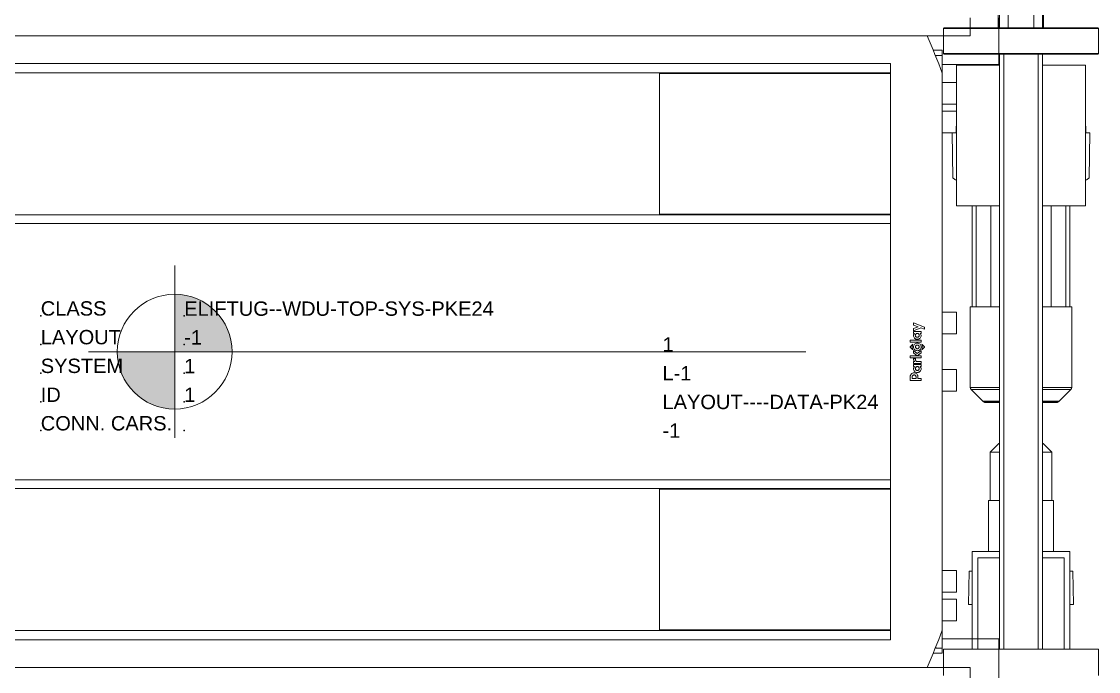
# Model space of a CAD drawing. Header units: inches. Extents: x -17229 to 23588, y -1896 to 20170.
# Drawn here: x -9231 to -5478, y 6950 to 9213 of the extents above; entities that cross this region are included whole.
import ezdxf

# ---------------------------------------------------------------- set-up
doc = ezdxf.new("R2010")
doc.units = ezdxf.units.IN
doc.header["$MEASUREMENT"] = 0
doc.set_wipeout_variables(frame=1)
doc.linetypes.add('PHANTOM', pattern=[12.7, 6.35, -1.27, 1.27, -1.27, 1.27, -1.27])
for name, color, linetype in [('PK24-LOGO', 7, 'Continuous'), ('PK24E', 7, 'Continuous'), ('PK24E-DATA', 7, 'Continuous')]:
    doc.layers.add(name, color=color, linetype=linetype)
for name, color, linetype, true_color in [('PK24E-COMP-PALLET', 132, 'Continuous', 0x00b7c8), ('PK24E-HELPER', 253, 'PHANTOM', 0xa1a1a1), ('PK24E-SYS-LIFT', 31, 'Continuous', 0xffcc5a)]:
    doc.layers.add(name, color=color, linetype=linetype, true_color=true_color)
doc.styles.get("Standard").update_dxf_attribs({"font": 'arial.ttf'})

# ---------------------------------------------------------------- blocks, each defined once
blk = doc.blocks.new('ELIFTUG---TOP-COMP-PKE24')
at = {"layer": 'PK24E-HELPER', "lineweight": 5}
blk.add_point((0, 0), dxfattribs=at)
at = {"layer": 'PK24E-SYS-LIFT', "linetype": 'Continuous', "lineweight": 5}
for p, q in [((277.25, 110), (277.25, 116.25)), ((287.25, 100), (287.25, 116.25)), ((255.5, 95), (255.5, 110)), ((255.5, 110), (277.25, 110)), ((258.3, 103.22), (258.3, 105)), ((258.3, 105), (267.5, 105)), ((262.25, 103.22), (258.3, 103.22)), ((258.3, -103.22), (258.3, 103.22)), ((262.25, 94), (262.25, 103.22)), ((267.5, 103.22), (265.25, 103.22)), ((265.25, 103.22), (265.25, 94)), ((267.5, 105), (267.5, 103.22)), ((267.5, -103.22), (267.5, 103.22)), ((287.25, 100), (267.5, 100)), ((252.8, 75.2), (252.8, 94.8)), ((257.6, 95), (253, 95)), ((253, 95), (253, 75)), ((257.6, 75), (257.6, 95)), ((257.8, 94.8), (257.8, 75.2)), ((265.25, 94), (262.25, 94)), ((262.25, -94), (262.25, 94)), ((265.25, -94), (265.25, 94)), ((272.5, 93.75), (267.5, 93.75)), ((272.5, 93.75), (272.5, 86.25)), ((258.3, 88), (257.8, 88)), ((220.5, 83.9), (220.5, 81.9)), ((220.5, 83.9), (230.5, 83.9)), ((230.5, 83.9), (230.5, 67.75)), ((267.5, 86.25), (272.5, 86.25)), ((272.5, 83.75), (267.5, 83.75)), ((272.5, 76.25), (272.5, 83.75)), ((220.5, 81.9), (-220.5, 81.9)), ((230.5, 81.9), (252.8, 81.9)), ((257.8, 82), (258.3, 82)), ((267.5, 76.25), (272.5, 76.25)), ((77.6, 73.9), (-77.6, 73.9)), ((77.6, -73.9), (77.6, 73.9)), ((220.5, 73.9), (85.6, 73.9)), ((85.6, 73.9), (85.6, -73.9)), ((87.6, 2.25), (87.6, 73.9)), ((216.5, 2.25), (216.5, 73.9)), ((220.5, -73.9), (220.5, 73.9)), ((230.5, 73.9), (255.5, 73.9)), ((253, 75), (257.6, 75)), ((255.5, 67.75), (255.5, 75)), ((258.3, 67.75), (230.5, 67.75)), ((230.5, 59.75), (258.3, 59.75)), ((230.5, 59.75), (230.5, -59.75)), ((255.5, 52.5), (255.5, 59.75)), ((252.8, 32.7), (252.8, 52.3)), ((257.6, 52.5), (253, 52.5)), ((253, 52.5), (253, 32.5)), ((257.6, 32.5), (257.6, 52.5)), ((257.8, 52.3), (257.8, 32.7)), ((258.3, 45.5), (257.8, 45.5)), ((257.8, 39.5), (258.3, 39.5)), ((253, 32.5), (257.6, 32.5)), ((255.5, 10), (255.5, 32.5)), ((272.5, 13.75), (267.5, 13.75)), ((272.5, 13.75), (272.5, 6.25)), ((252.8, -9.8), (252.8, 9.8)), ((257.6, 10), (253, 10)), ((253, 10), (253, -10)), ((257.6, -10), (257.6, 10)), ((257.8, 9.8), (257.8, -9.8)), ((272.5, 6.25), (267.5, 6.25)), ((220, 2.25), (85.6, 2.25)), ((220, 2.25), (220, -2.25)), ((258.3, 3), (257.8, 3)), ((85.6, -2.25), (220, -2.25)), ((87.6, -73.9), (87.6, -2.25)), ((216.5, -73.9), (216.5, -2.25)), ((257.8, -3), (258.3, -3)), ((272.5, -6.25), (267.5, -6.25)), ((272.5, -6.25), (272.5, -13.75)), ((253, -10), (257.6, -10)), ((255.5, -32.5), (255.5, -10)), ((272.5, -13.75), (267.5, -13.75)), ((252.8, -52.3), (252.8, -32.7)), ((257.6, -32.5), (253, -32.5)), ((253, -32.5), (253, -52.5)), ((257.6, -52.5), (257.6, -32.5)), ((257.8, -32.7), (257.8, -52.3)), ((258.3, -39.5), (257.8, -39.5)), ((257.8, -45.5), (258.3, -45.5)), ((253, -52.5), (257.6, -52.5)), ((255.5, -59.75), (255.5, -52.5)), ((258.3, -59.75), (230.5, -59.75)), ((230.5, -67.75), (258.3, -67.75)), ((230.5, -67.75), (230.5, -83.9)), ((255.5, -75), (255.5, -67.75)), ((-77.6, -73.9), (77.6, -73.9)), ((85.6, -73.9), (220.5, -73.9)), ((230.5, -73.9), (255.5, -73.9)), ((257.6, -75), (253, -75)), ((253, -75), (253, -95)), ((257.6, -95), (257.6, -75)), ((252.8, -94.8), (252.8, -75.2)), ((257.8, -75.2), (257.8, -94.8)), ((272.5, -76.25), (267.5, -76.25)), ((272.5, -83.75), (272.5, -76.25)), ((220.5, -81.9), (-220.5, -81.9)), ((80.1, -97.9), (80.1, -81.9)), ((110.1, -97.9), (110.1, -81.9)), ((220.5, -83.9), (220.5, -81.9)), ((230.5, -81.9), (252.8, -81.9)), ((258.3, -82), (257.8, -82)), ((220.5, -83.9), (230.5, -83.9)), ((267.5, -83.75), (272.5, -83.75)), ((272.5, -86.25), (267.5, -86.25)), ((272.5, -93.75), (272.5, -86.25)), ((257.8, -88), (258.3, -88)), ((267.5, -93.75), (272.5, -93.75)), ((253, -95), (257.6, -95)), ((255.5, -110), (255.5, -95)), ((262.25, -94), (265.25, -94)), ((262.25, -103.22), (262.25, -94)), ((265.25, -94), (265.25, -103.22)), ((110.1, -97.9), (80.1, -97.9)), ((287.25, -100), (267.5, -100)), ((287.25, -100), (287.25, -116.25)), ((258.3, -105), (258.3, -103.22)), ((258.3, -103.22), (262.25, -103.22)), ((267.5, -105), (258.3, -105)), ((265.25, -103.22), (267.5, -103.22)), ((267.5, -103.22), (267.5, -105)), ((255.5, -110), (277.25, -110)), ((277.25, -110), (277.25, -116.25))]:
    blk.add_line(p, q, dxfattribs=at)
for centre, start, end in [((253, 94.8), 90, 180), ((257.6, 94.8), 0, 90), ((253, 75.2), 180, 270), ((257.6, 75.2), 270, 0), ((253, 52.3), 90, 180), ((257.6, 52.3), 0, 90), ((253, 32.7), 180, 270), ((257.6, 32.7), 270, 0), ((253, 9.8), 90, 180), ((257.6, 9.8), 0, 90), ((253, -9.8), 180, 270), ((257.6, -9.8), 270, 0), ((253, -32.7), 90, 180), ((257.6, -32.7), 0, 90), ((253, -52.3), 180, 270), ((257.6, -52.3), 270, 0), ((253, -75.2), 90, 180), ((257.6, -75.2), 0, 90), ((253, -94.8), 180, 270), ((257.6, -94.8), 270, 0)]:
    blk.add_arc(centre, 0.2, start, end, dxfattribs=at)
blk = doc.blocks.new('LOGO----DECOR-PK24')
at = {"layer": 'PK24-LOGO', "lineweight": 5}
for p, q in [((-10, 2.13), (-8.71, 2.13)), ((-10, -1.62), (-10, 2.13)), ((-9.29, 1.47), (-9.29, 0.11)), ((-8.76, 1.47), (-9.29, 1.47)), ((-9.29, 0.11), (-8.76, 0.11)), ((-8.61, 1.46), (-8.76, 1.47)), ((-8.76, 0.11), (-8.61, 0.13)), ((-8.71, 2.13), (-8.43, 2.11)), ((-8.48, 1.42), (-8.61, 1.46)), ((-8.61, 0.13), (-8.48, 0.17)), ((-8.36, 1.35), (-8.48, 1.42)), ((-8.48, 0.17), (-8.36, 0.23)), ((-8.43, 2.11), (-8.3, 2.07)), ((-8.26, 1.27), (-8.36, 1.35)), ((-8.36, 0.23), (-8.26, 0.31)), ((-8.3, 2.07), (-8.17, 2.03)), ((-8.19, 1.17), (-8.26, 1.27)), ((-8.26, 0.31), (-8.19, 0.41)), ((-8.13, 1.05), (-8.19, 1.17)), ((-8.19, 0.41), (-8.13, 0.53)), ((-8.17, 2.03), (-7.94, 1.9)), ((-8.09, 0.93), (-8.13, 1.05)), ((-8.13, 0.53), (-8.09, 0.66)), ((-8.08, 0.79), (-8.09, 0.93)), ((-8.09, 0.66), (-8.08, 0.79)), ((-7.94, 1.9), (-7.74, 1.74)), ((-7.74, 1.74), (-7.58, 1.55)), ((-7.58, 0.04), (-7.74, -0.16)), ((-7.58, 1.55), (-7.46, 1.32)), ((-7.46, 0.27), (-7.58, 0.04)), ((-7.46, 1.32), (-7.38, 1.06)), ((-7.38, 0.52), (-7.46, 0.27)), ((-7.38, 1.06), (-7.36, 0.79)), ((-7.36, 0.79), (-7.38, 0.52)), ((-7.19, -0.02), (-7.16, 0.13)), ((-7.16, 0.13), (-7.11, 0.26)), ((-7.11, 0.26), (-6.98, 0.49)), ((-6.98, 0.49), (-6.82, 0.68)), ((-6.82, 0.68), (-6.62, 0.82)), ((-6.62, 0.82), (-6.41, 0.92)), ((-6.42, 0.06), (-6.48, -0.05)), ((-6.33, 0.17), (-6.42, 0.06)), ((-6.41, 0.92), (-6.19, 0.98)), ((-6.23, 0.25), (-6.33, 0.17)), ((-6.11, 0.31), (-6.23, 0.25)), ((-6.19, 0.98), (-5.97, 1)), ((-5.98, 0.35), (-6.11, 0.31)), ((-5.84, 0.36), (-5.98, 0.35)), ((-5.97, 1), (-5.74, 0.98)), ((-5.71, 0.35), (-5.84, 0.36)), ((-5.74, 0.98), (-5.53, 0.92)), ((-5.58, 0.31), (-5.71, 0.35)), ((-5.47, 0.24), (-5.58, 0.31)), ((-5.53, 0.92), (-5.35, 0.82)), ((-5.37, 0.16), (-5.47, 0.24)), ((-5.29, 0.06), (-5.37, 0.16)), ((-5.35, 0.82), (-5.21, 0.7)), ((-5.23, -0.06), (-5.29, 0.06)), ((-5.21, 0.7), (-5.21, 0.95)), ((-5.21, 0.95), (-4.5, 0.95)), ((-4.5, 0.95), (-4.5, -1.62)), ((-3.41, 0.95), (-4.11, 0.95)), ((-4.11, 0.95), (-4.11, -1.62)), ((-3.41, 0.53), (-3.41, 0.95)), ((-3.36, 0.62), (-3.41, 0.53)), ((-3.37, -0.03), (-3.32, 0.06)), ((-3.29, 0.71), (-3.36, 0.62)), ((-3.32, 0.06), (-3.26, 0.13)), ((-3.22, 0.78), (-3.29, 0.71)), ((-3.26, 0.13), (-3.19, 0.19)), ((-3.14, 0.84), (-3.22, 0.78)), ((-3.19, 0.19), (-3.11, 0.23)), ((-3.05, 0.89), (-3.14, 0.84)), ((-3.11, 0.23), (-3.02, 0.26)), ((-2.94, 0.92), (-3.05, 0.89)), ((-3.02, 0.26), (-2.92, 0.27)), ((-2.83, 0.94), (-2.94, 0.92)), ((-2.92, 0.27), (-2.42, 0.27)), ((-2.7, 0.95), (-2.83, 0.94)), ((-2.42, 0.95), (-2.7, 0.95)), ((-2.42, 0.27), (-2.42, 0.95)), ((-1.42, 2.13), (-2.13, 2.13)), ((-2.13, 2.13), (-2.13, -1.62)), ((-1.42, -1.62), (-1.42, 2.13)), ((-0.37, 0.95), (-1.42, -0.33)), ((-0.61, -0.33), (0.44, 0.95)), ((0.44, 0.95), (-0.37, 0.95)), ((0.44, 0.19), (0.36, -0.06)), ((0.56, 0.41), (0.44, 0.19)), ((0.72, 0.61), (0.56, 0.41)), ((0.92, 0.77), (0.72, 0.61)), ((0.77, 1.32), (0.79, 1.37)), ((0.78, 1.26), (0.77, 1.32)), ((0.81, 1.24), (0.78, 1.26)), ((0.79, 1.37), (1.61, 2.19)), ((0.85, 1.23), (0.81, 1.24)), ((0.89, 1.24), (0.85, 1.23)), ((1.07, 1.32), (0.89, 1.24)), ((1.15, 0.9), (0.92, 0.77)), ((1.27, 1.37), (1.07, 1.32)), ((1.07, -0.08), (1.13, 0.03)), ((1.13, 0.03), (1.21, 0.12)), ((1.4, 0.98), (1.15, 0.9)), ((1.21, 0.12), (1.3, 0.2)), ((1.46, 1.41), (1.27, 1.37)), ((1.3, 0.2), (1.41, 0.26)), ((1.67, 1), (1.4, 0.98)), ((1.41, 0.26), (1.54, 0.3)), ((1.67, 1.42), (1.46, 1.41)), ((1.54, 0.3), (1.67, 0.31)), ((1.61, 2.19), (1.67, 2.21)), ((1.67, 2.21), (1.73, 2.19)), ((1.87, 1.41), (1.67, 1.42)), ((1.94, 0.98), (1.67, 1)), ((1.67, 0.31), (1.8, 0.3)), ((1.73, 2.19), (2.54, 1.37)), ((1.8, 0.3), (1.92, 0.26)), ((2.07, 1.37), (1.87, 1.41)), ((1.92, 0.26), (2.03, 0.2)), ((2.19, 0.9), (1.94, 0.98)), ((2.03, 0.2), (2.13, 0.12)), ((2.26, 1.32), (2.07, 1.37)), ((2.13, 0.12), (2.2, 0.03)), ((2.41, 0.77), (2.19, 0.9)), ((2.2, 0.03), (2.26, -0.08)), ((2.45, 1.24), (2.26, 1.32)), ((2.61, 0.61), (2.41, 0.77)), ((2.48, 1.23), (2.45, 1.24)), ((2.52, 1.24), (2.48, 1.23)), ((2.55, 1.26), (2.52, 1.24)), ((2.54, 1.37), (2.57, 1.32)), ((2.57, 1.32), (2.55, 1.26)), ((2.78, 0.41), (2.61, 0.61)), ((2.9, 0.19), (2.78, 0.41)), ((2.98, -0.06), (2.9, 0.19)), ((3.31, 2.13), (4.01, 2.13)), ((3.31, -1.62), (3.31, 2.13)), ((4.01, 2.13), (4.01, -1.62)), ((4.37, -0.02), (4.4, 0.13)), ((4.4, 0.13), (4.45, 0.26)), ((4.45, 0.26), (4.58, 0.49)), ((4.58, 0.49), (4.74, 0.68)), ((4.74, 0.68), (4.93, 0.82)), ((4.93, 0.82), (5.15, 0.92)), ((5.14, 0.06), (5.08, -0.05)), ((5.23, 0.17), (5.14, 0.06)), ((5.15, 0.92), (5.37, 0.98)), ((5.33, 0.25), (5.23, 0.17)), ((5.45, 0.31), (5.33, 0.25)), ((5.37, 0.98), (5.59, 1)), ((5.58, 0.35), (5.45, 0.31)), ((5.72, 0.36), (5.58, 0.35)), ((5.59, 1), (5.82, 0.98)), ((5.85, 0.35), (5.72, 0.36)), ((5.82, 0.98), (6.03, 0.92)), ((5.98, 0.31), (5.85, 0.35)), ((6.09, 0.24), (5.98, 0.31)), ((6.03, 0.92), (6.21, 0.82)), ((6.19, 0.16), (6.09, 0.24)), ((6.27, 0.06), (6.19, 0.16)), ((6.21, 0.82), (6.35, 0.7)), ((6.32, -0.06), (6.27, 0.06)), ((6.35, 0.7), (6.35, 0.95)), ((6.35, 0.95), (7.06, 0.95)), ((7.06, 0.95), (7.06, -1.62)), ((8.33, -1.51), (7.31, 0.95)), ((7.31, 0.95), (8.05, 0.95)), ((8.05, 0.95), (8.68, -0.63)), ((10, 0.95), (8.51, -2.81)), ((8.68, -0.63), (9.27, 0.95)), ((9.27, 0.95), (10, 0.95)), ((-9.29, -1.62), (-10, -1.62)), ((-8.71, -0.55), (-9.29, -0.55)), ((-9.29, -0.55), (-9.29, -1.62)), ((-8.43, -0.52), (-8.71, -0.55)), ((-8.3, -0.49), (-8.43, -0.52)), ((-8.17, -0.44), (-8.3, -0.49)), ((-7.94, -0.32), (-8.17, -0.44)), ((-7.74, -0.16), (-7.94, -0.32)), ((-7.22, -0.33), (-7.21, -0.17)), ((-7.21, -0.5), (-7.22, -0.33)), ((-7.21, -0.17), (-7.19, -0.02)), ((-7.19, -0.65), (-7.21, -0.5)), ((-7.16, -0.79), (-7.19, -0.65)), ((-7.1, -0.92), (-7.16, -0.79)), ((-6.97, -1.15), (-7.1, -0.92)), ((-6.81, -1.34), (-6.97, -1.15)), ((-6.62, -1.48), (-6.81, -1.34)), ((-6.41, -1.59), (-6.62, -1.48)), ((-6.52, -0.18), (-6.53, -0.33)), ((-6.53, -0.33), (-6.52, -0.47)), ((-6.48, -0.05), (-6.52, -0.18)), ((-6.52, -0.47), (-6.48, -0.6)), ((-6.48, -0.6), (-6.42, -0.72)), ((-6.42, -0.72), (-6.33, -0.82)), ((-6.19, -1.65), (-6.41, -1.59)), ((-6.33, -0.82), (-6.23, -0.9)), ((-6.23, -0.9), (-6.11, -0.97)), ((-5.98, -1.67), (-6.19, -1.65)), ((-6.11, -0.97), (-5.98, -1.01)), ((-5.98, -1.01), (-5.84, -1.02)), ((-5.74, -1.65), (-5.98, -1.67)), ((-5.84, -1.02), (-5.71, -1.01)), ((-5.53, -1.57), (-5.74, -1.65)), ((-5.71, -1.01), (-5.58, -0.97)), ((-5.58, -0.97), (-5.47, -0.9)), ((-5.35, -1.47), (-5.53, -1.57)), ((-5.47, -0.9), (-5.37, -0.82)), ((-5.37, -0.82), (-5.29, -0.72)), ((-5.21, -1.33), (-5.35, -1.47)), ((-5.29, -0.72), (-5.23, -0.6)), ((-5.2, -0.19), (-5.23, -0.06)), ((-5.23, -0.6), (-5.2, -0.47)), ((-5.21, -1.62), (-5.21, -1.33)), ((-5.21, -1.33), (-5.21, -1.33)), ((-4.5, -1.62), (-5.21, -1.62)), ((-5.19, -0.33), (-5.2, -0.19)), ((-5.2, -0.47), (-5.19, -0.33)), ((-4.11, -1.62), (-3.41, -1.62)), ((-3.41, -0.21), (-3.4, -0.12)), ((-3.41, -1.62), (-3.41, -0.21)), ((-3.4, -0.12), (-3.37, -0.03)), ((-2.13, -1.62), (-1.42, -1.62)), ((-1.42, -0.33), (-0.37, -1.62)), ((0.44, -1.62), (-0.61, -0.33)), ((-0.37, -1.62), (0.44, -1.62)), ((0.36, -0.06), (0.33, -0.33)), ((0.33, -0.33), (0.36, -0.6)), ((0.36, -0.6), (0.44, -0.85)), ((0.44, -0.85), (0.56, -1.08)), ((0.56, -1.08), (0.72, -1.28)), ((0.72, -1.28), (0.92, -1.44)), ((0.77, -1.98), (0.78, -1.93)), ((0.79, -2.04), (0.77, -1.98)), ((0.78, -1.93), (0.81, -1.9)), ((1.61, -2.85), (0.79, -2.04)), ((0.81, -1.9), (0.85, -1.89)), ((0.85, -1.89), (0.89, -1.9)), ((0.89, -1.9), (1.07, -1.98)), ((0.92, -1.44), (1.15, -1.56)), ((1.02, -0.33), (1.03, -0.2)), ((1.03, -0.46), (1.02, -0.33)), ((1.03, -0.2), (1.07, -0.08)), ((1.07, -0.59), (1.03, -0.46)), ((1.13, -0.7), (1.07, -0.59)), ((1.07, -1.98), (1.27, -2.04)), ((1.21, -0.79), (1.13, -0.7)), ((1.15, -1.56), (1.4, -1.64)), ((1.3, -0.87), (1.21, -0.79)), ((1.27, -2.04), (1.46, -2.07)), ((1.41, -0.93), (1.3, -0.87)), ((1.4, -1.64), (1.67, -1.67)), ((1.54, -0.97), (1.41, -0.93)), ((1.46, -2.07), (1.67, -2.09)), ((1.67, -0.98), (1.54, -0.97)), ((1.67, -2.88), (1.61, -2.85)), ((1.8, -0.97), (1.67, -0.98)), ((1.67, -1.67), (1.94, -1.64)), ((1.67, -2.09), (1.87, -2.07)), ((1.73, -2.85), (1.67, -2.88)), ((2.54, -2.04), (1.73, -2.85)), ((1.92, -0.93), (1.8, -0.97)), ((1.87, -2.07), (2.07, -2.04)), ((2.03, -0.87), (1.92, -0.93)), ((1.94, -1.64), (2.19, -1.56)), ((2.13, -0.79), (2.03, -0.87)), ((2.07, -2.04), (2.26, -1.98)), ((2.2, -0.7), (2.13, -0.79)), ((2.19, -1.56), (2.41, -1.44)), ((2.26, -0.59), (2.2, -0.7)), ((2.26, -0.08), (2.3, -0.2)), ((2.3, -0.46), (2.26, -0.59)), ((2.26, -1.98), (2.45, -1.9)), ((2.3, -0.2), (2.31, -0.33)), ((2.31, -0.33), (2.3, -0.46)), ((2.41, -1.44), (2.61, -1.28)), ((2.45, -1.9), (2.48, -1.89)), ((2.48, -1.89), (2.52, -1.9)), ((2.52, -1.9), (2.55, -1.93)), ((2.57, -1.98), (2.54, -2.04)), ((2.55, -1.93), (2.57, -1.98)), ((2.61, -1.28), (2.78, -1.08)), ((2.78, -1.08), (2.9, -0.85)), ((2.9, -0.85), (2.98, -0.6)), ((3, -0.33), (2.98, -0.06)), ((2.98, -0.6), (3, -0.33)), ((4.01, -1.62), (3.31, -1.62)), ((4.34, -0.17), (4.37, -0.02)), ((4.34, -0.33), (4.34, -0.17)), ((4.34, -0.5), (4.34, -0.33)), ((4.37, -0.65), (4.34, -0.5)), ((4.4, -0.79), (4.37, -0.65)), ((4.46, -0.92), (4.4, -0.79)), ((4.59, -1.15), (4.46, -0.92)), ((4.75, -1.34), (4.59, -1.15)), ((4.94, -1.48), (4.75, -1.34)), ((5.15, -1.59), (4.94, -1.48)), ((5.04, -0.18), (5.03, -0.33)), ((5.03, -0.33), (5.04, -0.47)), ((5.08, -0.05), (5.04, -0.18)), ((5.04, -0.47), (5.08, -0.6)), ((5.08, -0.6), (5.14, -0.72)), ((5.14, -0.72), (5.23, -0.82)), ((5.37, -1.65), (5.15, -1.59)), ((5.23, -0.82), (5.33, -0.9)), ((5.33, -0.9), (5.45, -0.97)), ((5.58, -1.67), (5.37, -1.65)), ((5.45, -0.97), (5.58, -1.01)), ((5.58, -1.01), (5.72, -1.02)), ((5.81, -1.65), (5.58, -1.67)), ((5.72, -1.02), (5.85, -1.01)), ((6.03, -1.57), (5.81, -1.65)), ((5.85, -1.01), (5.98, -0.97)), ((5.98, -0.97), (6.09, -0.9)), ((6.21, -1.47), (6.03, -1.57)), ((6.09, -0.9), (6.19, -0.82)), ((6.19, -0.82), (6.27, -0.72)), ((6.35, -1.33), (6.21, -1.47)), ((6.27, -0.72), (6.32, -0.6)), ((6.36, -0.19), (6.32, -0.06)), ((6.32, -0.6), (6.36, -0.47)), ((6.35, -1.62), (6.35, -1.33)), ((6.35, -1.33), (6.35, -1.33)), ((7.06, -1.62), (6.35, -1.62)), ((6.37, -0.33), (6.36, -0.19)), ((6.36, -0.47), (6.37, -0.33)), ((7.8, -2.81), (8.33, -1.51)), ((8.51, -2.81), (7.8, -2.81))]:
    blk.add_line(p, q, dxfattribs=at)
blk = doc.blocks.new('*U15')
at = {"lineweight": 5}
blk.add_wipeout([(-262.27, 110), (262.27, 110), (267.5, 96.99), (267.5, -96.99), (262.27, -110), (-262.27, -110), (-267.5, -96.99), (-267.5, 96.99)], dxfattribs=at)
at = {"layer": 'PK24E-COMP-PALLET', "lineweight": 5}
for p, q in [((262.27, 110), (-262.27, 110)), ((249.45, 100.42), (-249.45, 100.42)), ((249.45, -100.42), (249.45, 100.42)), ((249.45, 97.11), (-249.45, 97.11)), ((168.92, 47.89), (168.92, 96.89)), ((249.45, 96.89), (168.92, 96.89)), ((267.5, -96.99), (267.5, 96.99)), ((249.45, 47.67), (-249.45, 47.67)), ((249.45, 47.89), (168.92, 47.89)), ((249.45, 44.65), (-249.45, 44.65)), ((249.45, -44.65), (-249.45, -44.65)), ((249.45, -47.67), (-249.45, -47.67)), ((168.92, -96.89), (168.92, -47.89)), ((249.45, -47.89), (168.92, -47.89)), ((249.45, -97.11), (-249.45, -97.11)), ((249.45, -96.89), (168.92, -96.89)), ((249.45, -100.42), (-249.45, -100.42)), ((262.27, -110), (-262.27, -110))]:
    blk.add_line(p, q, dxfattribs=at)
for start, end in [(20.4566, 23.3531), (336.6469, 339.5434)]:
    blk.add_arc((7.5, 0), 277.5, start, end, dxfattribs=at)
at = {"layer": 'PK24E-HELPER', "lineweight": 5}
blk.add_point((0, 0), dxfattribs=at)
at = {"linetype": 'Continuous', "lineweight": 5, "rotation": 90}
blk.add_blockref('LOGO----DECOR-PK24', (258.48, 0), dxfattribs=at)
blk = doc.blocks.new('ELIFT-DU--TOP-COMP-PKE24')
at = {"layer": 'PK24E-HELPER', "lineweight": 5}
blk.add_point((0, 0), dxfattribs=at)
at = {"layer": 'PK24E-SYS-LIFT', "linetype": 'Continuous', "lineweight": 5}
for p, q in [((287.04, 117.25), (287.04, 113)), ((287.44, 112.75), (287.44, 117.25)), ((290.44, 117.25), (290.44, 112.75)), ((299.44, 112.75), (299.44, 117.25)), ((302.44, 112.75), (302.44, 117.25)), ((302.84, 113), (302.84, 117.25)), ((268.14, 112.75), (321.74, 112.75)), ((284.94, 112.8), (287.44, 112.8)), ((287.04, 113), (287.44, 113)), ((302.44, 113), (302.84, 113)), ((302.44, 112.8), (304.94, 112.8)), ((267.94, 112.55), (267.94, 103.85)), ((321.94, 112.55), (267.94, 112.55)), ((321.94, 103.85), (321.94, 112.55)), ((267.94, 103.85), (321.94, 103.85)), ((321.74, 103.65), (268.14, 103.65)), ((287.44, -103.65), (287.44, 103.65)), ((288.94, 103.65), (288.94, -103.65)), ((300.94, -103.65), (300.94, 103.65)), ((302.44, -103.65), (302.44, 103.65)), ((272.44, 99.85), (272.44, 50.85)), ((287.44, 99.85), (272.44, 99.85)), ((317.44, 99.85), (302.44, 99.85)), ((317.44, 50.85), (317.44, 99.85)), ((272.44, 80.98), (272.36, 76.25)), ((317.45, 82.26), (317.44, 82.26)), ((317.52, 76.25), (317.44, 80.98)), ((271.21, 60.55), (270.94, 76.25)), ((272.44, 76.25), (270.94, 76.25)), ((318.94, 76.25), (317.44, 76.25)), ((318.67, 60.55), (318.94, 76.25)), ((271.21, 60.55), (271.84, 59.95)), ((318.04, 59.95), (318.67, 60.55)), ((272.01, 59.95), (271.84, 59.95)), ((318.04, 59.95), (317.87, 59.95)), ((272.44, 50.85), (287.44, 50.85)), ((277.89, 50.85), (277.89, 15.6)), ((279.29, 50.85), (279.29, 15.6)), ((284.38, 50.85), (284.38, 15.6)), ((302.44, 50.85), (317.44, 50.85)), ((305.5, 50.85), (305.5, 15.6)), ((310.59, 50.85), (310.59, 15.6)), ((311.99, 50.85), (311.99, 15.6)), ((277.24, 15.6), (277.24, -12.44)), ((277.24, 15.6), (277.89, 15.6)), ((279.04, 15.6), (277.89, 15.6)), ((279.04, 15.6), (279.29, 15.6)), ((282.43, 15.6), (279.29, 15.6)), ((282.43, 15.6), (284.38, 15.6)), ((287.44, 15.6), (284.38, 15.6)), ((305.5, 15.6), (302.44, 15.6)), ((305.5, 15.6), (307.45, 15.6)), ((310.59, 15.6), (307.45, 15.6)), ((310.59, 15.6), (310.84, 15.6)), ((311.99, 15.6), (310.84, 15.6)), ((311.99, 15.6), (312.64, 15.6)), ((312.64, -12.44), (312.64, 15.6)), ((287.44, -12.44), (277.24, -12.44)), ((277.53, -13.14), (281.63, -17.24)), ((287.44, -13.14), (277.53, -13.14)), ((312.64, -12.44), (302.44, -12.44)), ((312.35, -13.14), (302.44, -13.14)), ((308.25, -17.24), (312.35, -13.14)), ((287.44, -17.24), (281.63, -17.24)), ((287.44, -17.51), (282.13, -17.51)), ((282.44, -17.7), (287.44, -17.7)), ((308.25, -17.24), (302.44, -17.24)), ((307.75, -17.51), (302.44, -17.51)), ((302.44, -17.7), (307.44, -17.7)), ((287.25, -31.95), (284.19, -35.01)), ((287.44, -31.95), (287.25, -31.95)), ((302.63, -31.95), (302.44, -31.95)), ((305.69, -35.01), (302.63, -31.95)), ((284.19, -35.01), (284.19, -51.85)), ((287.44, -35.01), (284.19, -35.01)), ((305.69, -35.01), (302.44, -35.01)), ((305.69, -51.85), (305.69, -35.01)), ((283.62, -51.85), (283.62, -69.6)), ((283.62, -51.85), (287.44, -51.85)), ((302.44, -51.85), (306.26, -51.85)), ((306.26, -69.6), (306.26, -51.85)), ((277.94, -103.65), (277.94, -69.6)), ((277.94, -69.6), (287.44, -69.6)), ((302.44, -69.6), (311.94, -69.6)), ((311.94, -69.6), (311.94, -103.65)), ((279.94, -71.85), (287.44, -71.85)), ((279.94, -103.65), (279.94, -71.85)), ((302.44, -71.85), (309.94, -71.85)), ((309.94, -71.85), (309.94, -103.65)), ((276.84, -76.45), (276.64, -88.05)), ((276.84, -76.45), (277.94, -76.45)), ((311.94, -76.45), (313.04, -76.45)), ((313.24, -88.05), (313.04, -76.45)), ((276.64, -88.05), (277.94, -88.05)), ((277.9, -88.05), (277.94, -90.38)), ((311.94, -90.38), (311.98, -88.05)), ((311.94, -88.05), (313.24, -88.05)), ((267.94, -103.65), (267.94, -112.75)), ((267.94, -103.65), (321.94, -103.65)), ((321.94, -112.75), (321.94, -103.65))]:
    blk.add_line(p, q, dxfattribs=at)
for centre, radius, start, end in [((268.14, 112.55), 0.2, 90, 180), ((284.94, 112.6), 0.2, 90, 131.4096), ((286.84, 113), 0.2, 270, 0), ((303.04, 113), 0.2, 180, 270), ((304.94, 112.6), 0.2, 48.5904, 90), ((321.74, 112.55), 0.2, 0, 90), ((268.14, 103.85), 0.2, 180, 270), ((321.74, 103.85), 0.2, 270, 0), ((278.24, -12.44), 1, 180, 225), ((311.64, -12.44), 1, 315, 0), ((282.34, -16.54), 1, 225, 257.922), ((282.44, -17.35), 0.35, 207.8212, 270), ((307.44, -17.35), 0.35, 270, 332.1788), ((307.54, -16.54), 1, 282.078, 315)]:
    blk.add_arc(centre, radius, start, end, dxfattribs=at)
for centre, major_axis, start_param, end_param in [((272.04, 58.45), (0.04, -1.5), 2.523383, 3.128592), ((317.84, 58.45), (-0.04, -1.5), 3.154593, 3.759802)]:
    blk.add_ellipse(centre, major_axis=major_axis, ratio=0.499746, start_param=start_param, end_param=end_param, dxfattribs=at)
blk = doc.blocks.new('*U13')
for p in [(0, 0), (50, 0), (0, -10), (0, -10), (50, -10), (50, -10), (0, -20), (0, -20), (50, -20), (50, -20), (0, -30), (0, -30), (50, -30), (50, -30), (0, -40), (50, -40)]:
    blk.add_point(p)
blk = doc.blocks.new('ELIFTUG--WDU-TOP-SYS-PKE24')
at = {"lineweight": 5}
blk.add_blockref('ELIFTUG---TOP-COMP-PKE24', (0, 0), dxfattribs=at)
at = {"layer": 'PK24E', "lineweight": 5}
blk.add_blockref('*U15', (0, 0), dxfattribs=at)
at = {"lineweight": 5}
blk.add_blockref('ELIFT-DU--TOP-COMP-PKE24', (0, 0), dxfattribs=at)
at = {"layer": 'PK24E-DATA', "lineweight": 5}
blk.add_blockref('*U13', (-46.67, 12.5), dxfattribs=at)
at = {"layer": 'PK24E-DATA', "lineweight": 5, "char_height": 5, "attachment_point": 7}
for s, width, insert in [('CLASS', 42.8552, (-46.67, 12.5)), ('LAYOUT', 42.8552, (-46.67, 2.5)), ('SYSTEM', 42.8552, (-46.67, -7.5)), ('ID', 42.8552, (-46.67, -17.5)), ('CONN. CARS.', 47.9389, (-46.67, -27.5))]:
    blk.add_mtext_dynamic_manual_height_columns(s, width=width, gutter_width=17.5, heights=[0], dxfattribs=dict(at, insert=insert))
at = {"layer": 'PK24E-DATA', "lineweight": 5}
for tag, p in [('COMP_TYPE', (3.33, 12.5)), ('LAYOUT_ID', (3.33, 2.5)), ('SYSTEM_ID', (3.33, -7.5)), ('CARRIER_ID', (3.33, -17.5)), ('CON_CARS', (3.33, -27.5))]:
    blk.add_attdef(tag, p, '', height=5, dxfattribs=at)
blk = doc.blocks.new('*U17')
at = {"layer": 'PK24E-HELPER'}
blk.add_point((0, -230), dxfattribs=at)
at = {"layer": 'PK24E-DATA', "lineweight": 5}
for tag, p in [('COMP_TYPE', (0.83, 27.92)), ('LAYOUT_ID', (0.83, 17.92)), ('SYSTEM_ID', (0.83, 7.92)), ('CARRIER_ID', (0.83, -2.08)), ('CAR_TYPE', (0.83, -12.08))]:
    blk.add_attdef(tag, p, '', height=5, dxfattribs=at)
blk = doc.blocks.new('LAYOUT----DATA-PK24')
at = {"layer": 'PK24E', "lineweight": 5}
h = blk.add_hatch(color=4, dxfattribs=at)
h.dxf.hatch_style = 1
h.paths.add_polyline_path([(-20, 0, 0.414214), (0, -20), (0, 0)])
h.paths.add_polyline_path([(0, 0), (20, 0, 0.414214), (0, 20)])
at = {"layer": 'PK24E', "color": 4, "lineweight": 5}
for p, q in [((0, 30), (0, -30)), ((0, -20), (0, 20)), ((-30, 0), (220, 0))]:
    blk.add_line(p, q, dxfattribs=at)
blk.add_circle((0, 0), 20, dxfattribs=at)
at = {"layer": 'PK24E-DATA', "lineweight": 5}
for tag, p in [('LAYOUT_ID', (170, 0)), ('LEVEL', (170, -10)), ('COMP_TYPE', (170, -20)), ('LEVEL_ID', (170, -30))]:
    blk.add_attdef(tag, p, '', height=5, dxfattribs=at)

msp = doc.modelspace()

# ---------------------------------------------------------------- block references
at = {"layer": 'PK24E', "lineweight": 5}
ref = msp.add_blockref('ELIFTUG--WDU-TOP-SYS-PKE24', (-8697.1, 8063.3), dxfattribs=dict(at, xscale=10, yscale=10, zscale=10))
ref.add_attrib('CARRIER_ID', '1', (-8663.8, 7888.3), dxfattribs={"layer": 'PK24E-DATA', "height": 50})
ref.add_attrib('LAYOUT_ID', '-1', (-8663.8, 8088.3), dxfattribs={"layer": 'PK24E-DATA', "height": 50})
ref.add_attrib('COMP_TYPE', 'ELIFTUG--WDU-TOP-SYS-PKE24', (-8663.8, 8188.3), dxfattribs={"layer": 'PK24E-DATA', "height": 50})
ref.add_attrib('SYSTEM_ID', '1', (-8663.8, 7988.3), dxfattribs={"layer": 'PK24E-DATA', "height": 50})

# ---------------------------------------------------------------- next in the draw order: block references
at = {"layer": 'PK24E', "lineweight": 5, "xscale": 10, "yscale": 10, "zscale": 10}
msp.add_blockref('*U17', (-8697.1, 10363.3), dxfattribs=at)

# ---------------------------------------------------------------- next in the draw order: block references
at = {"lineweight": 5}
ref = msp.add_blockref('LAYOUT----DATA-PK24', (-8697.1, 8063.3), dxfattribs=dict(at, xscale=10, yscale=10, zscale=10))
ref.add_attrib('COMP_TYPE', 'LAYOUT----DATA-PK24', (-6997.1, 7863.3), dxfattribs={"layer": 'PK24E-DATA', "height": 50})
ref.add_attrib('LAYOUT_ID', '1', (-6997.1, 8063.3), dxfattribs={"layer": 'PK24E-DATA', "height": 50})
ref.add_attrib('LEVEL_ID', '-1', (-6997.1, 7763.3), dxfattribs={"layer": 'PK24E-DATA', "height": 50})
ref.add_attrib('LEVEL', 'L-1', (-6997.1, 7963.3), dxfattribs={"layer": 'PK24E-DATA', "height": 50})

# ---------------------------------------------------------------- next in the draw order: block references
at = {"layer": 'PK24E', "lineweight": 5, "xscale": 10, "yscale": 10, "zscale": 10, "rotation": 180}
msp.add_blockref('*U17', (-8697.1, 5763.3), dxfattribs=at)

doc.saveas('drawing.dxf')
